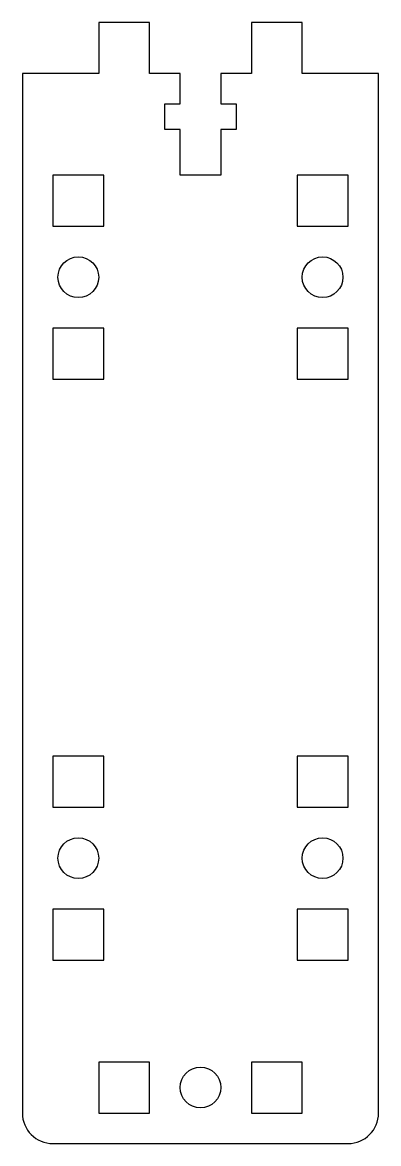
# Model space of a CAD drawing. Header units: millimetres. Extents: x -29 to 6, y -74 to 36.
import ezdxf

# ---------------------------------------------------------------- set-up
doc = ezdxf.new("R2010")
doc.units = ezdxf.units.MM

msp = doc.modelspace()

# ---------------------------------------------------------------- linework, layer by layer
at = {"color": 7, "linetype": 'Continuous', "lineweight": 25}
for p, q in [((-16.56, 35.5), (-21.56, 35.5)), ((-21.56, 35.5), (-21.56, 30.5)), ((-16.56, 30.5), (-16.56, 35.5)), ((-1.56, 35.5), (-6.56, 35.5)), ((-6.56, 35.5), (-6.56, 30.5)), ((-1.56, 30.5), (-1.56, 35.5)), ((-29.06, 30.5), (-29.06, -71.5)), ((-21.56, 30.5), (-29.06, 30.5)), ((-13.56, 30.5), (-16.56, 30.5)), ((-13.56, 27.5), (-13.56, 30.5)), ((-6.56, 30.5), (-9.56, 30.5)), ((-9.56, 30.5), (-9.56, 27.5)), ((5.94, 30.5), (-1.56, 30.5)), ((5.94, -71.5), (5.94, 30.5)), ((-15.06, 25), (-15.06, 27.5)), ((-15.06, 27.5), (-13.56, 27.5)), ((-9.56, 27.5), (-8.06, 27.5)), ((-8.06, 27.5), (-8.06, 25)), ((-13.56, 25), (-15.06, 25)), ((-13.56, 20.5), (-13.56, 25)), ((-8.06, 25), (-9.56, 25)), ((-9.56, 25), (-9.56, 20.5)), ((-26.06, 20.5), (-26.06, 15.5)), ((-21.06, 20.5), (-26.06, 20.5)), ((-21.06, 15.5), (-21.06, 20.5)), ((-9.56, 20.5), (-13.56, 20.5)), ((-2.06, 20.5), (-2.06, 15.5)), ((2.94, 20.5), (-2.06, 20.5)), ((2.94, 15.5), (2.94, 20.5)), ((-26.06, 15.5), (-21.06, 15.5)), ((-2.06, 15.5), (2.94, 15.5)), ((-26.06, 5.5), (-26.06, 0.5)), ((-21.06, 5.5), (-26.06, 5.5)), ((-21.06, 0.5), (-21.06, 5.5)), ((-2.06, 5.5), (-2.06, 0.5)), ((2.94, 5.5), (-2.06, 5.5)), ((2.94, 0.5), (2.94, 5.5)), ((-26.06, 0.5), (-21.06, 0.5)), ((-2.06, 0.5), (2.94, 0.5)), ((-26.06, -36.5), (-26.06, -41.5)), ((-21.06, -36.5), (-26.06, -36.5)), ((-21.06, -41.5), (-21.06, -36.5)), ((-2.06, -36.5), (-2.06, -41.5)), ((2.94, -36.5), (-2.06, -36.5)), ((2.94, -41.5), (2.94, -36.5)), ((-26.06, -41.5), (-21.06, -41.5)), ((-2.06, -41.5), (2.94, -41.5)), ((-26.06, -51.5), (-26.06, -56.5)), ((-21.06, -51.5), (-26.06, -51.5)), ((-21.06, -56.5), (-21.06, -51.5)), ((2.94, -51.5), (-2.06, -51.5)), ((-2.06, -51.5), (-2.06, -56.5)), ((2.94, -56.5), (2.94, -51.5)), ((-26.06, -56.5), (-21.06, -56.5)), ((-2.06, -56.5), (2.94, -56.5)), ((-21.56, -66.5), (-21.56, -71.5)), ((-16.56, -66.5), (-21.56, -66.5)), ((-16.56, -71.5), (-16.56, -66.5)), ((-6.56, -66.5), (-6.56, -71.5)), ((-1.56, -66.5), (-6.56, -66.5)), ((-1.56, -71.5), (-1.56, -66.5)), ((-21.56, -71.5), (-16.56, -71.5)), ((-6.56, -71.5), (-1.56, -71.5)), ((-26.06, -74.5), (2.94, -74.5))]:
    msp.add_line(p, q, dxfattribs=at)
for centre in [(-23.56, 10.5), (0.44, 10.5), (-23.56, -46.5), (0.44, -46.5), (-11.56, -69)]:
    msp.add_circle(centre, 2, dxfattribs=at)
for centre, start, end in [((-26.06, -71.5), 180, 270), ((2.94, -71.5), 270, 0)]:
    msp.add_arc(centre, 3, start, end, dxfattribs=at)

doc.saveas('drawing.dxf')
